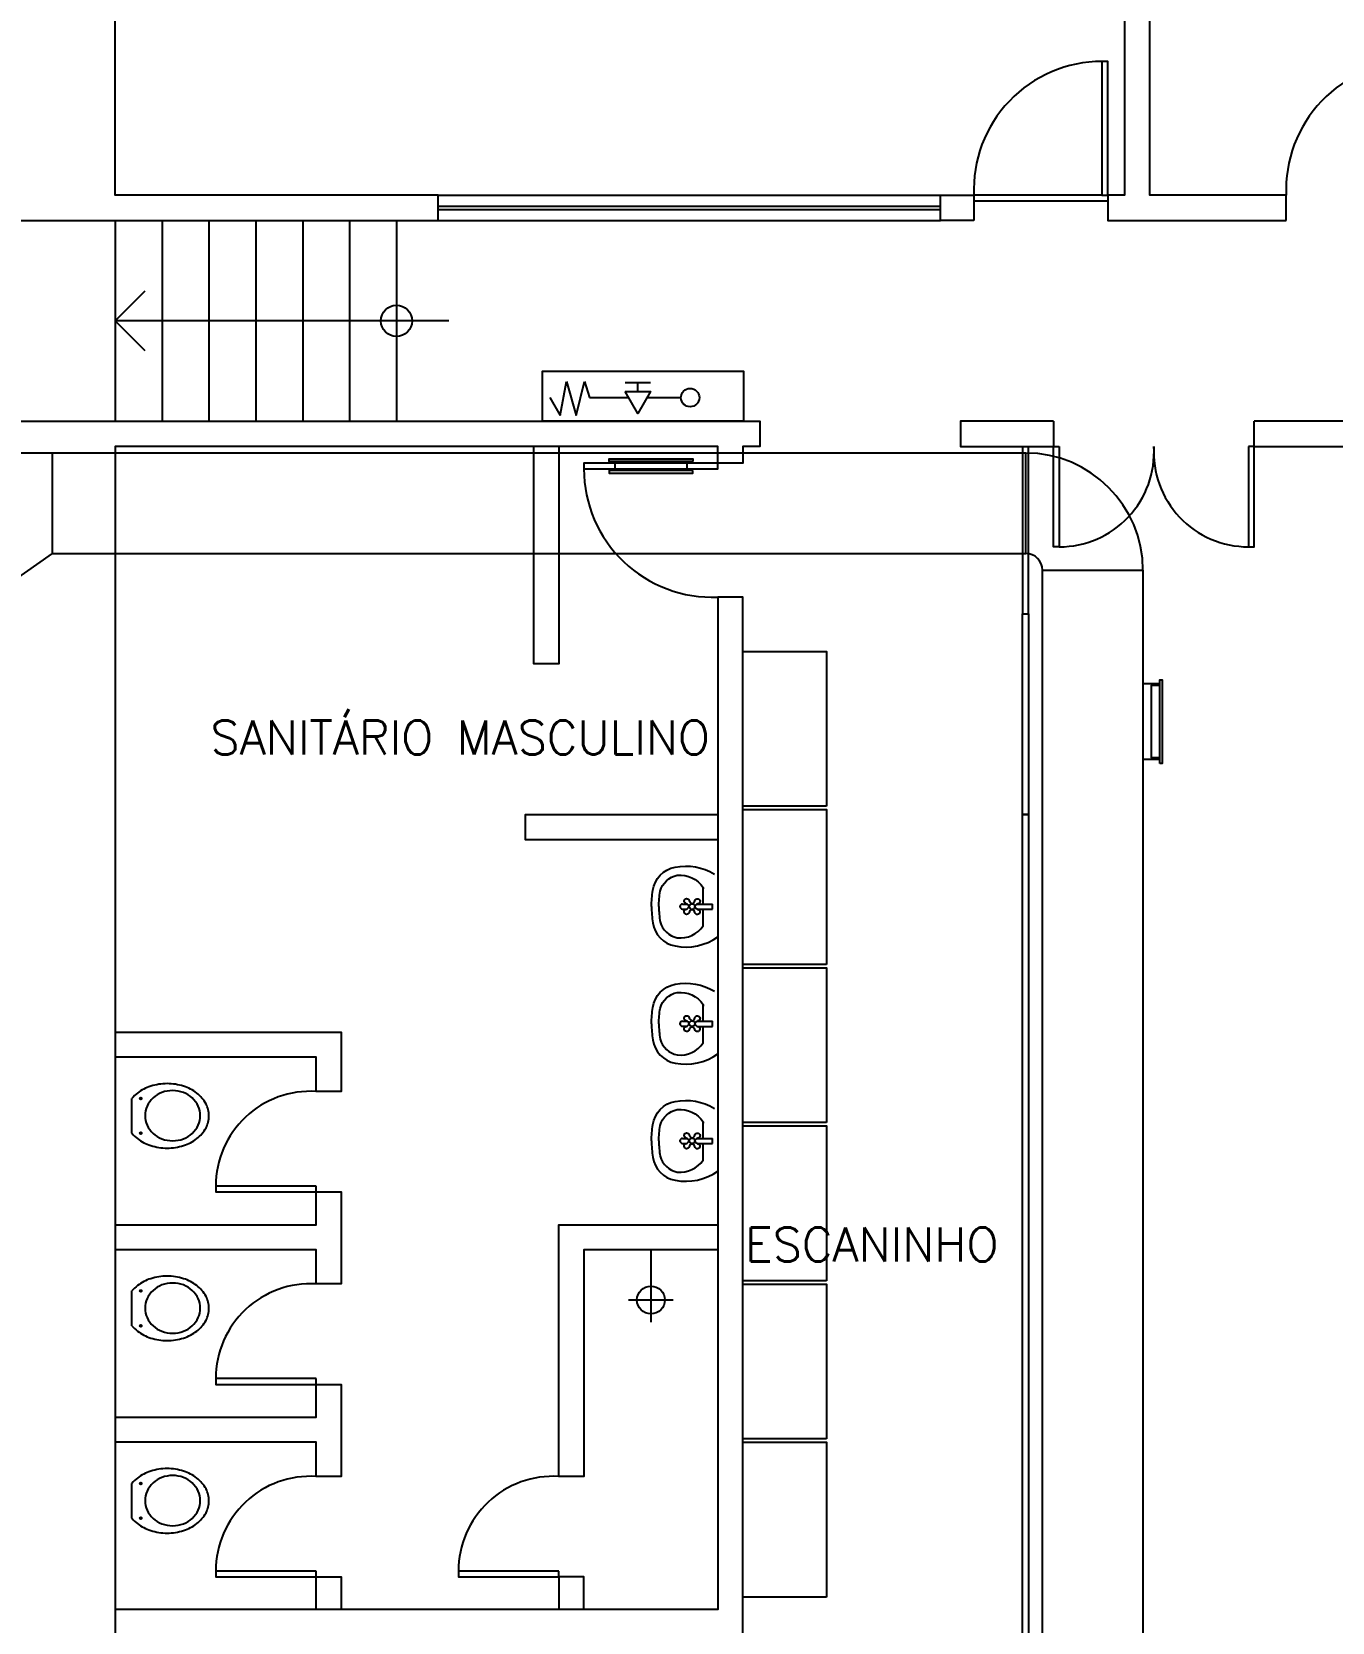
# Model space of a CAD drawing. Header units: metres. Extents: x -367 to 374, y -238 to 224.
# Drawn here: x 356.27 to 364.04, y 185.02 to 194.53 of the extents above; entities that cross this region are included whole.
import ezdxf
from ezdxf.enums import TextEntityAlignment as Align

# ---------------------------------------------------------------- set-up
doc = ezdxf.new("R2010")
doc.units = ezdxf.units.M
for name, color, linetype in [('ELE-ALIMENTADORES', 160, 'Continuous'), ('LA_BAU_BASES GERAIS_R00$0$ARQ-XREF-ATT', 8, 'Continuous'), ('LA_BAU_BASES GERAIS_R00$0$BASE', 253, 'Continuous'), ('LA_BAU_BASES GERAIS_R00$0$dutos', 31, 'Continuous')]:
    doc.layers.add(name, color=color, linetype=linetype)
doc.styles.add('LA_BAU_BASES GERAIS_R00$0$R60-125-RS', font='romans.shx', dxfattribs={"height": 0.19})
doc.styles.add('LA_BAU_BASES GERAIS_R00$0$R80-100-RS', font='romans.shx', dxfattribs={"height": 0.203})

# ---------------------------------------------------------------- blocks, each defined once
blk = doc.blocks.new('LA_BAU_BASES GERAIS_R00$0$LA_BAU_ALVENARIA SUPERIOR_R01')
at = {"layer": 'LA_BAU_BASES GERAIS_R00$0$BASE', "linetype": 'Continuous'}
for p, q in [((258.7, 193.55), (261.7, 193.55)), ((261.7, 193.4828), (258.7, 193.4828)), ((261.7, 193.4628), (258.7, 193.4628)), ((262.665, 193.55), (261.9, 193.55)), ((262.7, 193.515), (261.9, 193.515)), ((256.77, 193.4), (256.77, 192.2)), ((257.05, 193.4), (257.05, 192.2)), ((257.33, 193.4), (257.33, 192.2)), ((257.61, 193.4), (257.61, 192.2)), ((257.89, 193.4), (257.89, 192.2)), ((258.17, 193.4), (258.17, 192.2)), ((258.45, 193.4), (258.45, 192.2)), ((258.7, 193.4), (261.7, 193.4)), ((259.4282, 192.235), (259.465, 192.4374)), ((259.465, 192.4374), (259.5244, 192.235)), ((259.5244, 192.235), (259.5735, 192.4374)), ((259.5735, 192.4374), (259.604, 192.3418)), ((259.8165, 192.4319), (259.9676, 192.4319)), ((259.892, 192.3773), (259.892, 192.4319)), ((259.3668, 192.3413), (259.4282, 192.235)), ((259.604, 192.3418), (259.837, 192.3418)), ((259.9471, 192.3418), (260.1497, 192.3418)), ((262.375, 192.2), (262.375, 192.05)), ((263.575, 192.05), (263.575, 192.2))]:
    blk.add_line(p, q, dxfattribs=at)
at = {"layer": 'LA_BAU_BASES GERAIS_R00$0$BASE'}
for p, q in [((260.1588, 189.3157), (260.186, 189.3157)), ((260.1588, 189.3157), (260.186, 189.3157)), ((260.1588, 189.2857), (260.1844, 189.2857)), ((260.1588, 189.2857), (260.1844, 189.2857)), ((260.2474, 189.3157), (260.3376, 189.3157)), ((260.2474, 189.3157), (260.3376, 189.3157)), ((260.2474, 189.2843), (260.3376, 189.2843)), ((260.2474, 189.2843), (260.3376, 189.2843)), ((260.3386, 189.2843), (260.3386, 189.3157)), ((260.3386, 189.2843), (260.3386, 189.3157)), ((260.1588, 188.6157), (260.186, 188.6157)), ((260.1588, 188.6157), (260.186, 188.6157)), ((260.2474, 188.6157), (260.3376, 188.6157)), ((260.2474, 188.6157), (260.3376, 188.6157)), ((260.3386, 188.5843), (260.3386, 188.6157)), ((260.3386, 188.5843), (260.3386, 188.6157)), ((260.1588, 188.5857), (260.1844, 188.5857)), ((260.1588, 188.5857), (260.1844, 188.5857)), ((260.2474, 188.5843), (260.3376, 188.5843)), ((260.2474, 188.5843), (260.3376, 188.5843)), ((256.87, 187.9461), (256.87, 188.1539)), ((256.87, 187.9461), (256.87, 188.1539)), ((260.1588, 187.9157), (260.186, 187.9157)), ((260.1588, 187.9157), (260.186, 187.9157)), ((260.1588, 187.8857), (260.1844, 187.8857)), ((260.1588, 187.8857), (260.1844, 187.8857)), ((260.2474, 187.9157), (260.3376, 187.9157)), ((260.2474, 187.9157), (260.3376, 187.9157)), ((260.2474, 187.8843), (260.3376, 187.8843)), ((260.2474, 187.8843), (260.3376, 187.8843)), ((260.3386, 187.8843), (260.3386, 187.9157)), ((260.3386, 187.8843), (260.3386, 187.9157)), ((259.97, 187.25), (259.97, 186.8168)), ((259.97, 187.25), (259.97, 186.8168)), ((256.87, 186.7961), (256.87, 187.0039)), ((256.87, 186.7961), (256.87, 187.0039)), ((259.8368, 186.95), (260.1032, 186.95)), ((259.8368, 186.95), (260.1032, 186.95)), ((256.87, 185.6461), (256.87, 185.8539)), ((256.87, 185.6461), (256.87, 185.8539))]:
    blk.add_line(p, q, dxfattribs=at)
at = {"layer": 'LA_BAU_BASES GERAIS_R00$0$BASE', "linetype": 'Continuous'}
for points in [[(256.15, 202.7156), (256.15, 193.4), (258.7, 193.4), (258.7, 193.55), (256.77, 193.55), (256.77, 197.55), (257.2486, 197.55), (257.2486, 197.8), (256.77, 197.8), (256.77, 199.86), (257.57, 199.86), (257.57, 200.29), (256.77, 200.29), (256.77, 202.7156)], [(265.3, 200.09), (266.5, 200.09), (266.5, 184.85), (265.3, 184.85), (265.3, 191.5077), (264.6077, 192.2), (263.575, 192.2)], [(263.575, 192.05), (264.5456, 192.05), (265.15, 191.4456), (265.15, 184.7), (266.5, 184.7), (266.5, 178.2), (266.0438, 178.2), (266.0438, 177.95), (266.75, 177.95), (266.75, 200.09), (267.6805, 200.09)], [(256.15, 181.98), (256.15, 192.2), (260.62, 192.2), (260.62, 192.05), (260.52, 192.05), (260.52, 191.95), (260.37, 191.95), (260.37, 192.05), (256.77, 192.05), (256.77, 178.2)], [(262.375, 192.2), (261.82, 192.2), (261.82, 192.05), (262.375, 192.05)], [(259.42, 192.05), (259.42, 190.75), (259.27, 190.75), (259.27, 192.05)], [(262.19, 192.05), (262.19, 191.05), (262.225, 191.05), (262.225, 192.05)], [(256.77, 184.95), (260.37, 184.95), (260.37, 184.85), (260.52, 184.85), (260.52, 191.15), (260.37, 191.15), (260.37, 185.1), (256.77, 185.1)], [(260.37, 189.7), (259.22, 189.7), (259.22, 189.85), (260.37, 189.85)], [(256.77, 188.55), (258.12, 188.55), (258.12, 188.1958), (257.97, 188.1958), (257.97, 188.4), (256.77, 188.4)], [(256.77, 187.4), (257.97, 187.4), (257.97, 187.5958), (258.12, 187.5958), (258.12, 187.0458), (257.97, 187.0458), (257.97, 187.25), (256.77, 187.25)], [(260.37, 187.25), (259.57, 187.25), (259.57, 185.8958), (259.42, 185.8958), (259.42, 187.4), (260.37, 187.4)], [(256.77, 186.25), (257.97, 186.25), (257.97, 186.4458), (258.12, 186.4458), (258.12, 185.8958), (257.97, 185.8958), (257.97, 186.1), (256.77, 186.1)], [(257.97, 185.1), (257.97, 185.2958), (258.12, 185.2958), (258.12, 185.1)], [(259.57, 185.1), (259.57, 185.2958), (259.42, 185.2958), (259.42, 185.1)]]:
    blk.add_lwpolyline(points, dxfattribs=at)
for points in [[(263.7656, 193.4), (263.7656, 193.55), (262.95, 193.55), (262.95, 197.55), (263.3, 197.55), (263.3, 197.8), (262.8, 197.8), (262.8, 193.55), (262.7, 193.55), (262.7, 193.4)], [(262.665, 194.35), (262.665, 193.55), (262.7, 193.55), (262.7, 194.35)], [(261.9, 193.4), (261.7, 193.4), (261.7, 193.55), (261.9, 193.55)], [(259.3229, 192.2), (259.3229, 192.5), (260.5229, 192.5), (260.5229, 192.2)], [(259.8165, 192.3773), (259.9676, 192.3773), (259.892, 192.2464)], [(262.41, 192.05), (262.41, 191.45), (262.375, 191.45), (262.375, 192.05)], [(263.54, 192.05), (263.54, 191.45), (263.575, 191.45), (263.575, 192.05)], [(259.57, 191.915), (260.37, 191.915), (260.37, 191.95), (259.57, 191.95)], [(262.19, 191.05), (262.225, 191.05), (262.225, 189.85), (262.19, 189.85)], [(262.19, 183.915), (262.19, 189.85), (262.225, 189.85), (262.225, 183.915)], [(257.97, 187.6308), (257.37, 187.6308), (257.37, 187.5958), (257.97, 187.5958)], [(257.97, 186.4808), (257.37, 186.4808), (257.37, 186.4458), (257.97, 186.4458)], [(257.97, 185.3308), (257.37, 185.3308), (257.37, 185.2958), (257.97, 185.2958)], [(259.42, 185.3308), (258.82, 185.3308), (258.82, 185.2958), (259.42, 185.2958)]]:
    blk.add_lwpolyline(points, close=True, dxfattribs=at)
at = {"layer": 'LA_BAU_BASES GERAIS_R00$0$BASE'}
for points in [[(259.9733, 189.3007, -0.034357), (259.9812, 189.3976, -0.320642), (260.1148, 189.5363, -0.186568), (260.35, 189.4945)], [(259.9733, 189.3007, -0.034357), (259.9812, 189.3976, -0.320642), (260.1148, 189.5363, -0.186568), (260.35, 189.4945)], [(260.0175, 189.3007, -0.034703), (260.0251, 189.3924, -0.286734), (260.1278, 189.4873, -0.276978), (260.2824, 189.4153), (260.2824, 189.4057)], [(259.9733, 189.3007, 0.034357), (259.9812, 189.2038, 0.320642), (260.1148, 189.0651, 0.205325), (260.37, 189.12)], [(260.0175, 189.3007, 0.034703), (260.0251, 189.2089, 0.286734), (260.1278, 189.1141, 0.276978), (260.2824, 189.1861), (260.2824, 189.1861)], [(259.9733, 188.6007, -0.034357), (259.9812, 188.6976, -0.320642), (260.1148, 188.8363, -0.186568), (260.35, 188.7945)], [(259.9733, 188.6007, -0.034357), (259.9812, 188.6976, -0.320642), (260.1148, 188.8363, -0.186568), (260.35, 188.7945)], [(260.0175, 188.6007, -0.034703), (260.0251, 188.6924, -0.286734), (260.1278, 188.7873, -0.276978), (260.2824, 188.7153), (260.2824, 188.7057)], [(259.9733, 188.6007, 0.034357), (259.9812, 188.5038, 0.320642), (260.1148, 188.3651, 0.205325), (260.37, 188.42)], [(260.0175, 188.6007, 0.034703), (260.0251, 188.5089, 0.286734), (260.1278, 188.4141, 0.276978), (260.2824, 188.4861), (260.2824, 188.4861)], [(256.87, 187.9461, 0.056705), (256.9032, 187.9139, 0.087077), (256.9817, 187.8728, 0.07734), (257.08, 187.8575, 0.07734), (257.1783, 187.8728, 0.087077), (257.2568, 187.9139, 0.105661), (257.3121, 187.9791, 0.124014), (257.33, 188.05, 0.124014), (257.3121, 188.1209, 0.105661), (257.2568, 188.1861, 0.087077), (257.1783, 188.2272, 0.07734), (257.08, 188.2425)], [(256.87, 187.9461, 0.056705), (256.9032, 187.9139, 0.087077), (256.9817, 187.8728, 0.07734), (257.08, 187.8575, 0.07734), (257.1783, 187.8728, 0.087077), (257.2568, 187.9139, 0.105661), (257.3121, 187.9791, 0.124014), (257.33, 188.05, 0.124014), (257.3121, 188.1209, 0.105661), (257.2568, 188.1861, 0.087077), (257.1783, 188.2272, 0.07734), (257.08, 188.2425)], [(257.08, 188.2425, 0.07734), (256.9817, 188.2272, 0.087077), (256.9032, 188.1861, 0.056705), (256.87, 188.1539)], [(257.08, 188.2425, 0.07734), (256.9817, 188.2272, 0.087077), (256.9032, 188.1861, 0.056705), (256.87, 188.1539)], [(259.9733, 187.9007, -0.034357), (259.9812, 187.9976, -0.320642), (260.1148, 188.1363, -0.186568), (260.35, 188.0945)], [(259.9733, 187.9007, -0.034357), (259.9812, 187.9976, -0.320642), (260.1148, 188.1363, -0.186568), (260.35, 188.0945)], [(260.0175, 187.9007, -0.034703), (260.0251, 187.9924, -0.286734), (260.1278, 188.0873, -0.276978), (260.2824, 188.0153), (260.2824, 188.0057)], [(259.9733, 187.9007, 0.034357), (259.9812, 187.8038, 0.320642), (260.1148, 187.6651, 0.205325), (260.37, 187.72)], [(260.0175, 187.9007, 0.034703), (260.0251, 187.8089, 0.286734), (260.1278, 187.7141, 0.276978), (260.2824, 187.7861), (260.2824, 187.7861)], [(256.87, 186.7961, 0.056705), (256.9032, 186.7639, 0.087077), (256.9817, 186.7228, 0.07734), (257.08, 186.7075, 0.07734), (257.1783, 186.7228, 0.087077), (257.2568, 186.7639, 0.105661), (257.3121, 186.8291, 0.124014), (257.33, 186.9, 0.124014), (257.3121, 186.9709, 0.105661), (257.2568, 187.0361, 0.087077), (257.1783, 187.0772, 0.07734), (257.08, 187.0925)], [(256.87, 186.7961, 0.056705), (256.9032, 186.7639, 0.087077), (256.9817, 186.7228, 0.07734), (257.08, 186.7075, 0.07734), (257.1783, 186.7228, 0.087077), (257.2568, 186.7639, 0.105661), (257.3121, 186.8291, 0.124014), (257.33, 186.9, 0.124014), (257.3121, 186.9709, 0.105661), (257.2568, 187.0361, 0.087077), (257.1783, 187.0772, 0.07734), (257.08, 187.0925)], [(257.08, 187.0925, 0.07734), (256.9817, 187.0772, 0.087077), (256.9032, 187.0361, 0.056705), (256.87, 187.0039)], [(257.08, 187.0925, 0.07734), (256.9817, 187.0772, 0.087077), (256.9032, 187.0361, 0.056705), (256.87, 187.0039)], [(256.87, 185.6461, 0.056705), (256.9032, 185.6139, 0.087077), (256.9817, 185.5728, 0.07734), (257.08, 185.5575, 0.07734), (257.1783, 185.5728, 0.087077), (257.2568, 185.6139, 0.105661), (257.3121, 185.6791, 0.124014), (257.33, 185.75, 0.124014), (257.3121, 185.8209, 0.105661), (257.2568, 185.8861, 0.087077), (257.1783, 185.9272, 0.07734), (257.08, 185.9425)], [(256.87, 185.6461, 0.056705), (256.9032, 185.6139, 0.087077), (256.9817, 185.5728, 0.07734), (257.08, 185.5575, 0.07734), (257.1783, 185.5728, 0.087077), (257.2568, 185.6139, 0.105661), (257.3121, 185.6791, 0.124014), (257.33, 185.75, 0.124014), (257.3121, 185.8209, 0.105661), (257.2568, 185.8861, 0.087077), (257.1783, 185.9272, 0.07734), (257.08, 185.9425)], [(257.08, 185.9425, 0.07734), (256.9817, 185.9272, 0.087077), (256.9032, 185.8861, 0.056705), (256.87, 185.8539)], [(257.08, 185.9425, 0.07734), (256.9817, 185.9272, 0.087077), (256.9032, 185.8861, 0.056705), (256.87, 185.8539)]]:
    blk.add_lwpolyline(points, format="xyb", dxfattribs=at)
for points in [[(260.2824, 189.3157), (260.2824, 189.4153)], [(260.2824, 189.1861), (260.2824, 189.2843)], [(260.2824, 189.2161), (260.2824, 189.2843)], [(260.2824, 188.6157), (260.2824, 188.7153)], [(260.2824, 188.4861), (260.2824, 188.5843)], [(260.2824, 188.5161), (260.2824, 188.5843)], [(260.2824, 187.9157), (260.2824, 188.0153)], [(260.2824, 187.7861), (260.2824, 187.8843)], [(260.2824, 187.8161), (260.2824, 187.8843)]]:
    blk.add_lwpolyline(points, dxfattribs=at)
for points in [[(260.1989, 189.2657, -1.821489), (260.1807, 189.2843, 0.241819), (260.1986, 189.3009, 0.241819), (260.181, 189.3177, -1.821489), (260.1996, 189.336, 0.241819), (260.2161, 189.318, 0.241819), (260.233, 189.3356, -1.821489), (260.2512, 189.317, 0.241819), (260.2332, 189.3005, 0.241819), (260.2509, 189.2836, -1.821489), (260.2323, 189.2654, 0.241819), (260.2158, 189.2834, 0.241819)], [(260.1989, 188.5657, -1.821489), (260.1807, 188.5843, 0.241819), (260.1986, 188.6009, 0.241819), (260.181, 188.6177, -1.821489), (260.1996, 188.636, 0.241819), (260.2161, 188.618, 0.241819), (260.233, 188.6356, -1.821489), (260.2512, 188.617, 0.241819), (260.2332, 188.6005, 0.241819), (260.2509, 188.5836, -1.821489), (260.2323, 188.5654, 0.241819), (260.2158, 188.5834, 0.241819)], [(257.1129, 187.9013, 0.090278), (257.1767, 187.9129, 0.094701), (257.2295, 187.9452, 0.101711), (257.2656, 187.9946, 0.107291), (257.2779, 188.0513, 0.107291), (257.2656, 188.108, 0.101711), (257.2295, 188.1573, 0.094701), (257.1767, 188.1896, 0.090278), (257.1129, 188.2013, 0.090278), (257.049, 188.1896, 0.094701), (256.9962, 188.1573, 0.101711), (256.9602, 188.108, 0.107291), (256.9479, 188.0513, 0.107291), (256.9602, 187.9946, 0.101711), (256.9962, 187.9452, 0.094701), (257.049, 187.9129, 0.090278)], [(257.1129, 187.9013, 0.090278), (257.1767, 187.9129, 0.094701), (257.2295, 187.9452, 0.101711), (257.2656, 187.9946, 0.107291), (257.2779, 188.0513, 0.107291), (257.2656, 188.108, 0.101711), (257.2295, 188.1573, 0.094701), (257.1767, 188.1896, 0.090278), (257.1129, 188.2013, 0.090278), (257.049, 188.1896, 0.094701), (256.9962, 188.1573, 0.101711), (256.9602, 188.108, 0.107291), (256.9479, 188.0513, 0.107291), (256.9602, 187.9946, 0.101711), (256.9962, 187.9452, 0.094701), (257.049, 187.9129, 0.090278)], [(260.1989, 187.8657, -1.821489), (260.1807, 187.8843, 0.241819), (260.1986, 187.9009, 0.241819), (260.181, 187.9177, -1.821489), (260.1996, 187.936, 0.241819), (260.2161, 187.918, 0.241819), (260.233, 187.9356, -1.821489), (260.2512, 187.917, 0.241819), (260.2332, 187.9005, 0.241819), (260.2509, 187.8836, -1.821489), (260.2323, 187.8654, 0.241819), (260.2158, 187.8834, 0.241819)], [(257.1129, 186.7513, 0.090278), (257.1767, 186.7629, 0.094701), (257.2295, 186.7952, 0.101711), (257.2656, 186.8446, 0.107291), (257.2779, 186.9013, 0.107291), (257.2656, 186.958, 0.101711), (257.2295, 187.0073, 0.094701), (257.1767, 187.0396, 0.090278), (257.1129, 187.0513, 0.090278), (257.049, 187.0396, 0.094701), (256.9962, 187.0073, 0.101711), (256.9602, 186.958, 0.107291), (256.9479, 186.9013, 0.107291), (256.9602, 186.8446, 0.101711), (256.9962, 186.7952, 0.094701), (257.049, 186.7629, 0.090278)], [(257.1129, 186.7513, 0.090278), (257.1767, 186.7629, 0.094701), (257.2295, 186.7952, 0.101711), (257.2656, 186.8446, 0.107291), (257.2779, 186.9013, 0.107291), (257.2656, 186.958, 0.101711), (257.2295, 187.0073, 0.094701), (257.1767, 187.0396, 0.090278), (257.1129, 187.0513, 0.090278), (257.049, 187.0396, 0.094701), (256.9962, 187.0073, 0.101711), (256.9602, 186.958, 0.107291), (256.9479, 186.9013, 0.107291), (256.9602, 186.8446, 0.101711), (256.9962, 186.7952, 0.094701), (257.049, 186.7629, 0.090278)], [(257.1129, 185.6013, 0.090278), (257.1767, 185.6129, 0.094701), (257.2295, 185.6452, 0.101711), (257.2656, 185.6946, 0.107291), (257.2779, 185.7513, 0.107291), (257.2656, 185.808, 0.101711), (257.2295, 185.8573, 0.094701), (257.1767, 185.8896, 0.090278), (257.1129, 185.9013, 0.090278), (257.049, 185.8896, 0.094701), (256.9962, 185.8573, 0.101711), (256.9602, 185.808, 0.107291), (256.9479, 185.7513, 0.107291), (256.9602, 185.6946, 0.101711), (256.9962, 185.6452, 0.094701), (257.049, 185.6129, 0.090278)], [(257.1129, 185.6013, 0.090278), (257.1767, 185.6129, 0.094701), (257.2295, 185.6452, 0.101711), (257.2656, 185.6946, 0.107291), (257.2779, 185.7513, 0.107291), (257.2656, 185.808, 0.101711), (257.2295, 185.8573, 0.094701), (257.1767, 185.8896, 0.090278), (257.1129, 185.9013, 0.090278), (257.049, 185.8896, 0.094701), (256.9962, 185.8573, 0.101711), (256.9602, 185.808, 0.107291), (256.9479, 185.7513, 0.107291), (256.9602, 185.6946, 0.101711), (256.9962, 185.6452, 0.094701), (257.049, 185.6129, 0.090278)]]:
    blk.add_lwpolyline(points, format="xyb", close=True, dxfattribs=at)
at = {"layer": 'LA_BAU_BASES GERAIS_R00$0$BASE', "linetype": 'Continuous'}
blk.add_circle((260.2045, 192.3418), 0.0549, dxfattribs=at)
at = {"layer": 'LA_BAU_BASES GERAIS_R00$0$BASE'}
for centre, radius in [((260.2159, 189.3007), 0.0167), ((260.2159, 189.3007), 0.0167), ((260.2159, 188.6007), 0.0167), ((260.2159, 188.6007), 0.0167), ((256.9219, 188.1539), 0.00561), ((256.9219, 188.1539), 0.00561), ((256.9219, 187.9461), 0.00561), ((256.9219, 187.9461), 0.00561), ((260.2159, 187.9007), 0.0167), ((260.2159, 187.9007), 0.0167), ((256.9219, 187.0039), 0.00561), ((256.9219, 187.0039), 0.00561), ((259.97, 186.95), 0.0832), ((259.97, 186.95), 0.0832), ((256.9219, 186.7961), 0.00561), ((256.9219, 186.7961), 0.00561), ((256.9219, 185.8539), 0.00561), ((256.9219, 185.8539), 0.00561), ((256.9219, 185.6461), 0.00561), ((256.9219, 185.6461), 0.00561)]:
    blk.add_circle(centre, radius, dxfattribs=at)
at = {"layer": 'LA_BAU_BASES GERAIS_R00$0$BASE', "linetype": 'Continuous'}
for centre, radius, start, end in [((262.665, 193.5842), 0.7658, 90, 182.56232), ((264.5306, 193.5842), 0.7658, 90, 182.56232), ((262.41, 192.016), 0.566, 270, 3.44163), ((263.54, 192.016), 0.566, 176.55837, 270), ((260.3358, 191.915), 0.7658, 180, 272.56232), ((257.936, 187.6308), 0.566, 86.55837, 180), ((257.936, 186.4808), 0.566, 86.55837, 180), ((257.936, 185.3308), 0.566, 86.55837, 180), ((259.386, 185.3308), 0.566, 86.55837, 180)]:
    blk.add_arc(centre, radius, start, end, dxfattribs=at)
at = {"layer": 'LA_BAU_BASES GERAIS_R00$0$BASE'}
for centre in [(260.1588, 189.3007), (260.1588, 188.6007), (260.1588, 187.9007)]:
    blk.add_arc(centre, 0.015, 90, 270, dxfattribs=at)
blk = doc.blocks.new('LA_BAU_BASES GERAIS_R00$0$LA_BAU_LAYOUT SUPERIOR_R01')
at = {"layer": 'LA_BAU_BASES GERAIS_R00$0$BASE'}
for points in [[(261.02, 189.9), (260.52, 189.9), (260.52, 190.825), (261.02, 190.825)], [(261.02, 188.955), (260.52, 188.955), (260.52, 189.88), (261.02, 189.88)], [(261.02, 188.01), (260.52, 188.01), (260.52, 188.935), (261.02, 188.935)], [(261.02, 187.065), (260.52, 187.065), (260.52, 187.99), (261.02, 187.99)], [(261.02, 186.12), (260.52, 186.12), (260.52, 187.045), (261.02, 187.045)], [(261.02, 185.175), (260.52, 185.175), (260.52, 186.1), (261.02, 186.1)]]:
    blk.add_lwpolyline(points, close=True, dxfattribs=at)
blk = doc.blocks.new('LA_BAU_BASES GERAIS_R00$0$A$C2E3D5B4E')
at = {"layer": 'LA_BAU_BASES GERAIS_R00$0$dutos', "color": 251}
for p, q in [((-4.5404, 14.0602), (-10.8571, 14.0602)), ((-10.3571, 14.0602), (-10.3571, 13.4602)), ((-10.3571, 14.0602), (-10.3571, 13.4602)), ((-10.3571, 14.0602), (-10.3571, 13.4602)), ((-10.3571, 14.0602), (-10.3571, 13.4602)), ((-10.3571, 14.0602), (-10.3571, 13.4602)), ((-10.3571, 14.0602), (-10.3571, 13.4602)), ((-10.3571, 14.0602), (-10.3571, 13.4602)), ((-10.3571, 14.0602), (-10.3571, 13.4602)), ((-10.3571, 14.0602), (-10.3571, 13.4602)), ((-10.3571, 14.0602), (-10.3571, 13.4602)), ((-10.3571, 14.0602), (-10.3571, 13.4602)), ((-10.3571, 14.0602), (-10.3571, 13.4602)), ((-10.3571, 14.0602), (-10.3571, 13.4602)), ((-10.3571, 14.0602), (-10.3571, 13.4602)), ((-10.3571, 14.0602), (-10.3571, 13.4602)), ((-10.3571, 14.0602), (-10.3571, 13.4602)), ((-6.995, 14.01), (-6.995, 13.955)), ((-6.995, 14.01), (-6.995, 13.955)), ((-6.995, 14.01), (-6.995, 13.955)), ((-6.995, 14.01), (-6.995, 13.955)), ((-6.995, 14.01), (-6.995, 13.955)), ((-6.995, 14.01), (-6.995, 13.955)), ((-6.995, 14.01), (-6.995, 13.955)), ((-6.995, 14.01), (-6.995, 13.955)), ((-6.995, 14.01), (-6.995, 13.955)), ((-6.995, 14.01), (-6.995, 13.955)), ((-6.995, 14.01), (-6.995, 13.955)), ((-6.995, 14.01), (-6.995, 13.955)), ((-6.995, 14.01), (-6.995, 13.955)), ((-6.995, 14.01), (-6.995, 13.955)), ((-6.995, 14.01), (-6.995, 13.955)), ((-6.995, 14.01), (-6.995, 13.955)), ((-6.565, 14.01), (-6.565, 13.955)), ((-6.565, 14.01), (-6.565, 13.955)), ((-6.565, 14.01), (-6.565, 13.955)), ((-6.565, 14.01), (-6.565, 13.955)), ((-6.565, 14.01), (-6.565, 13.955)), ((-6.565, 14.01), (-6.565, 13.955)), ((-6.565, 14.01), (-6.565, 13.955)), ((-6.565, 14.01), (-6.565, 13.955)), ((-6.565, 14.01), (-6.565, 13.955)), ((-6.565, 14.01), (-6.565, 13.955)), ((-6.565, 14.01), (-6.565, 13.955)), ((-6.565, 14.01), (-6.565, 13.955)), ((-6.565, 14.01), (-6.565, 13.955)), ((-6.565, 14.01), (-6.565, 13.955)), ((-6.565, 14.01), (-6.565, 13.955)), ((-6.565, 14.01), (-6.565, 13.955)), ((-4.5404, 13.4602), (-4.5404, 14.0602)), ((-4.5404, 13.4602), (-4.5404, 14.0602)), ((-4.5404, 13.4602), (-4.5404, 14.0602)), ((-4.5404, 13.4602), (-4.5404, 14.0602)), ((-4.5404, 13.4602), (-4.5404, 14.0602)), ((-4.5404, 13.4602), (-4.5404, 14.0602)), ((-4.5404, 13.4602), (-4.5404, 14.0602)), ((-4.5404, 13.4602), (-4.5404, 14.0602)), ((-4.5404, 13.4602), (-4.5404, 14.0602)), ((-4.5404, 13.4602), (-4.5404, 14.0602)), ((-4.5404, 13.4602), (-4.5404, 14.0602)), ((-4.5404, 13.4602), (-4.5404, 14.0602)), ((-4.5404, 13.4602), (-4.5404, 14.0602)), ((-4.5404, 13.4602), (-4.5404, 14.0602)), ((-4.5404, 13.4602), (-4.5404, 14.0602)), ((-4.5404, 13.4602), (-4.5404, 14.0602)), ((-10.3571, 13.4602), (-10.8571, 13.1102)), ((-10.3571, 13.4602), (-10.8571, 13.1102)), ((-10.3571, 13.4602), (-10.8571, 13.1102)), ((-10.3571, 13.4602), (-10.8571, 13.1102)), ((-10.3571, 13.4602), (-10.8571, 13.1102)), ((-10.3571, 13.4602), (-10.8571, 13.1102)), ((-10.3571, 13.4602), (-10.8571, 13.1102)), ((-10.3571, 13.4602), (-10.8571, 13.1102)), ((-10.3571, 13.4602), (-10.8571, 13.1102)), ((-10.3571, 13.4602), (-10.8571, 13.1102)), ((-10.3571, 13.4602), (-10.8571, 13.1102)), ((-10.3571, 13.4602), (-10.8571, 13.1102)), ((-10.3571, 13.4602), (-10.8571, 13.1102)), ((-10.3571, 13.4602), (-10.8571, 13.1102)), ((-10.3571, 13.4602), (-10.8571, 13.1102)), ((-10.3571, 13.4602), (-10.8571, 13.1102)), ((-10.3571, 13.4602), (-4.5404, 13.4602)), ((-10.3571, 13.4602), (-4.5404, 13.4602)), ((-10.3571, 13.4602), (-4.5404, 13.4602)), ((-10.3571, 13.4602), (-4.5404, 13.4602)), ((-10.3571, 13.4602), (-4.5404, 13.4602)), ((-10.3571, 13.4602), (-4.5404, 13.4602)), ((-10.3571, 13.4602), (-4.5404, 13.4602)), ((-10.3571, 13.4602), (-4.5404, 13.4602)), ((-10.3571, 13.4602), (-4.5404, 13.4602)), ((-10.3571, 13.4602), (-4.5404, 13.4602)), ((-10.3571, 13.4602), (-4.5404, 13.4602)), ((-10.3571, 13.4602), (-4.5404, 13.4602)), ((-10.3571, 13.4602), (-4.5404, 13.4602)), ((-10.3571, 13.4602), (-4.5404, 13.4602)), ((-10.3571, 13.4602), (-4.5404, 13.4602)), ((-10.3571, 13.4602), (-4.5404, 13.4602)), ((-4.4404, 13.3602), (-3.8404, 13.3602)), ((-4.4404, 13.3602), (-3.8404, 13.3602)), ((-4.4404, 13.3602), (-3.8404, 13.3602)), ((-4.4404, 13.3602), (-3.8404, 13.3602)), ((-4.4404, 13.3602), (-3.8404, 13.3602)), ((-4.4404, 13.3602), (-3.8404, 13.3602)), ((-4.4404, 13.3602), (-3.8404, 13.3602)), ((-4.4404, 13.3602), (-3.8404, 13.3602)), ((-4.4404, 13.3602), (-3.8404, 13.3602)), ((-4.4404, 13.3602), (-3.8404, 13.3602)), ((-4.4404, 13.3602), (-3.8404, 13.3602)), ((-4.4404, 13.3602), (-3.8404, 13.3602)), ((-4.4404, 13.3602), (-3.8404, 13.3602)), ((-4.4404, 13.3602), (-3.8404, 13.3602)), ((-4.4404, 13.3602), (-3.8404, 13.3602)), ((-4.4404, 13.3602), (-3.8404, 13.3602)), ((-4.4404, 1.3644), (-4.4404, 13.3602)), ((-3.8404, 13.3602), (-3.8404, 1.3644)), ((-3.8404, 13.3602), (-3.8404, 1.3644)), ((-3.8404, 13.3602), (-3.8404, 1.3644)), ((-3.8404, 13.3602), (-3.8404, 1.3644)), ((-3.8404, 13.3602), (-3.8404, 1.3644)), ((-3.8404, 13.3602), (-3.8404, 1.3644)), ((-3.8404, 13.3602), (-3.8404, 1.3644)), ((-3.8404, 13.3602), (-3.8404, 1.3644)), ((-3.8404, 13.3602), (-3.8404, 1.3644)), ((-3.8404, 13.3602), (-3.8404, 1.3644)), ((-3.8404, 13.3602), (-3.8404, 1.3644)), ((-3.8404, 13.3602), (-3.8404, 1.3644)), ((-3.8404, 13.3602), (-3.8404, 1.3644)), ((-3.8404, 13.3602), (-3.8404, 1.3644)), ((-3.8404, 13.3602), (-3.8404, 1.3644)), ((-3.8404, 13.3602), (-3.8404, 1.3644)), ((-3.7404, 12.6807), (-3.8404, 12.6807)), ((-3.7404, 12.6807), (-3.8404, 12.6807)), ((-3.7404, 12.6807), (-3.8404, 12.6807)), ((-3.7404, 12.6807), (-3.8404, 12.6807)), ((-3.7404, 12.6807), (-3.8404, 12.6807)), ((-3.7404, 12.6807), (-3.8404, 12.6807)), ((-3.7404, 12.6807), (-3.8404, 12.6807)), ((-3.7404, 12.6807), (-3.8404, 12.6807)), ((-3.7404, 12.6807), (-3.8404, 12.6807)), ((-3.7404, 12.6807), (-3.8404, 12.6807)), ((-3.7404, 12.6807), (-3.8404, 12.6807)), ((-3.7404, 12.6807), (-3.8404, 12.6807)), ((-3.7404, 12.6807), (-3.8404, 12.6807)), ((-3.7404, 12.6807), (-3.8404, 12.6807)), ((-3.7404, 12.6807), (-3.8404, 12.6807)), ((-3.7404, 12.6807), (-3.8404, 12.6807)), ((-3.7404, 12.2307), (-3.7404, 12.6807)), ((-3.7404, 12.2307), (-3.7404, 12.6807)), ((-3.7404, 12.2307), (-3.7404, 12.6807)), ((-3.7404, 12.2307), (-3.7404, 12.6807)), ((-3.7404, 12.2307), (-3.7404, 12.6807)), ((-3.7404, 12.2307), (-3.7404, 12.6807)), ((-3.7404, 12.2307), (-3.7404, 12.6807)), ((-3.7404, 12.2307), (-3.7404, 12.6807)), ((-3.7404, 12.2307), (-3.7404, 12.6807)), ((-3.7404, 12.2307), (-3.7404, 12.6807)), ((-3.7404, 12.2307), (-3.7404, 12.6807)), ((-3.7404, 12.2307), (-3.7404, 12.6807)), ((-3.7404, 12.2307), (-3.7404, 12.6807)), ((-3.7404, 12.2307), (-3.7404, 12.6807)), ((-3.7404, 12.2307), (-3.7404, 12.6807)), ((-3.7404, 12.2307), (-3.7404, 12.6807)), ((-3.8404, 12.2307), (-3.7404, 12.2307)), ((-3.8404, 12.2307), (-3.7404, 12.2307)), ((-3.8404, 12.2307), (-3.7404, 12.2307)), ((-3.8404, 12.2307), (-3.7404, 12.2307)), ((-3.8404, 12.2307), (-3.7404, 12.2307)), ((-3.8404, 12.2307), (-3.7404, 12.2307)), ((-3.8404, 12.2307), (-3.7404, 12.2307)), ((-3.8404, 12.2307), (-3.7404, 12.2307)), ((-3.8404, 12.2307), (-3.7404, 12.2307)), ((-3.8404, 12.2307), (-3.7404, 12.2307)), ((-3.8404, 12.2307), (-3.7404, 12.2307)), ((-3.8404, 12.2307), (-3.7404, 12.2307)), ((-3.8404, 12.2307), (-3.7404, 12.2307)), ((-3.8404, 12.2307), (-3.7404, 12.2307)), ((-3.8404, 12.2307), (-3.7404, 12.2307)), ((-3.8404, 12.2307), (-3.7404, 12.2307))]:
    blk.add_line(p, q, dxfattribs=at)
for points in [[(-6.53, 14.01), (-7.03, 14.01), (-7.03, 14.025), (-6.53, 14.025)], [(-6.53, 14.01), (-7.03, 14.01), (-7.03, 14.025), (-6.53, 14.025)], [(-6.53, 14.01), (-7.03, 14.01), (-7.03, 14.025), (-6.53, 14.025)], [(-6.53, 14.01), (-7.03, 14.01), (-7.03, 14.025), (-6.53, 14.025)], [(-6.53, 14.01), (-7.03, 14.01), (-7.03, 14.025), (-6.53, 14.025)], [(-6.53, 14.01), (-7.03, 14.01), (-7.03, 14.025), (-6.53, 14.025)], [(-6.53, 14.01), (-7.03, 14.01), (-7.03, 14.025), (-6.53, 14.025)], [(-6.53, 14.01), (-7.03, 14.01), (-7.03, 14.025), (-6.53, 14.025)], [(-6.53, 14.01), (-7.03, 14.01), (-7.03, 14.025), (-6.53, 14.025)], [(-6.53, 14.01), (-7.03, 14.01), (-7.03, 14.025), (-6.53, 14.025)], [(-6.53, 14.01), (-7.03, 14.01), (-7.03, 14.025), (-6.53, 14.025)], [(-6.53, 14.01), (-7.03, 14.01), (-7.03, 14.025), (-6.53, 14.025)], [(-6.53, 14.01), (-7.03, 14.01), (-7.03, 14.025), (-6.53, 14.025)], [(-6.53, 14.01), (-7.03, 14.01), (-7.03, 14.025), (-6.53, 14.025)], [(-6.53, 14.01), (-7.03, 14.01), (-7.03, 14.025), (-6.53, 14.025)], [(-6.53, 14.01), (-7.03, 14.01), (-7.03, 14.025), (-6.53, 14.025)], [(-6.53, 13.955), (-7.03, 13.955), (-7.03, 13.94), (-6.53, 13.94)], [(-6.53, 13.955), (-7.03, 13.955), (-7.03, 13.94), (-6.53, 13.94)], [(-6.53, 13.955), (-7.03, 13.955), (-7.03, 13.94), (-6.53, 13.94)], [(-6.53, 13.955), (-7.03, 13.955), (-7.03, 13.94), (-6.53, 13.94)], [(-6.53, 13.955), (-7.03, 13.955), (-7.03, 13.94), (-6.53, 13.94)], [(-6.53, 13.955), (-7.03, 13.955), (-7.03, 13.94), (-6.53, 13.94)], [(-6.53, 13.955), (-7.03, 13.955), (-7.03, 13.94), (-6.53, 13.94)], [(-6.53, 13.955), (-7.03, 13.955), (-7.03, 13.94), (-6.53, 13.94)], [(-6.53, 13.955), (-7.03, 13.955), (-7.03, 13.94), (-6.53, 13.94)], [(-6.53, 13.955), (-7.03, 13.955), (-7.03, 13.94), (-6.53, 13.94)], [(-6.53, 13.955), (-7.03, 13.955), (-7.03, 13.94), (-6.53, 13.94)], [(-6.53, 13.955), (-7.03, 13.955), (-7.03, 13.94), (-6.53, 13.94)], [(-6.53, 13.955), (-7.03, 13.955), (-7.03, 13.94), (-6.53, 13.94)], [(-6.53, 13.955), (-7.03, 13.955), (-7.03, 13.94), (-6.53, 13.94)], [(-6.53, 13.955), (-7.03, 13.955), (-7.03, 13.94), (-6.53, 13.94)], [(-6.53, 13.955), (-7.03, 13.955), (-7.03, 13.94), (-6.53, 13.94)], [(-3.7404, 12.2057), (-3.7404, 12.7057), (-3.7254, 12.7057), (-3.7254, 12.2057)], [(-3.7404, 12.2057), (-3.7404, 12.7057), (-3.7254, 12.7057), (-3.7254, 12.2057)], [(-3.7404, 12.2057), (-3.7404, 12.7057), (-3.7254, 12.7057), (-3.7254, 12.2057)], [(-3.7404, 12.2057), (-3.7404, 12.7057), (-3.7254, 12.7057), (-3.7254, 12.2057)], [(-3.7404, 12.2057), (-3.7404, 12.7057), (-3.7254, 12.7057), (-3.7254, 12.2057)], [(-3.7404, 12.2057), (-3.7404, 12.7057), (-3.7254, 12.7057), (-3.7254, 12.2057)], [(-3.7404, 12.2057), (-3.7404, 12.7057), (-3.7254, 12.7057), (-3.7254, 12.2057)], [(-3.7404, 12.2057), (-3.7404, 12.7057), (-3.7254, 12.7057), (-3.7254, 12.2057)], [(-3.7404, 12.2057), (-3.7404, 12.7057), (-3.7254, 12.7057), (-3.7254, 12.2057)], [(-3.7404, 12.2057), (-3.7404, 12.7057), (-3.7254, 12.7057), (-3.7254, 12.2057)], [(-3.7404, 12.2057), (-3.7404, 12.7057), (-3.7254, 12.7057), (-3.7254, 12.2057)], [(-3.7404, 12.2057), (-3.7404, 12.7057), (-3.7254, 12.7057), (-3.7254, 12.2057)], [(-3.7404, 12.2057), (-3.7404, 12.7057), (-3.7254, 12.7057), (-3.7254, 12.2057)], [(-3.7404, 12.2057), (-3.7404, 12.7057), (-3.7254, 12.7057), (-3.7254, 12.2057)], [(-3.7404, 12.2057), (-3.7404, 12.7057), (-3.7254, 12.7057), (-3.7254, 12.2057)], [(-3.7404, 12.2057), (-3.7404, 12.7057), (-3.7254, 12.7057), (-3.7254, 12.2057)]]:
    blk.add_lwpolyline(points, close=True, dxfattribs=at)
blk.add_lwpolyline([(-3.7404, 12.6707), (-3.7904, 12.6707), (-3.7904, 12.2407), (-3.7404, 12.2407)], dxfattribs=at)
blk.add_lwpolyline([(-3.7404, 12.6707), (-3.7904, 12.6707), (-3.7904, 12.2407), (-3.7404, 12.2407)], dxfattribs=at)
blk.add_lwpolyline([(-3.7404, 12.6707), (-3.7904, 12.6707), (-3.7904, 12.2407), (-3.7404, 12.2407)], dxfattribs=at)
blk.add_lwpolyline([(-3.7404, 12.6707), (-3.7904, 12.6707), (-3.7904, 12.2407), (-3.7404, 12.2407)], dxfattribs=at)
blk.add_lwpolyline([(-3.7404, 12.6707), (-3.7904, 12.6707), (-3.7904, 12.2407), (-3.7404, 12.2407)], dxfattribs=at)
blk.add_lwpolyline([(-3.7404, 12.6707), (-3.7904, 12.6707), (-3.7904, 12.2407), (-3.7404, 12.2407)], dxfattribs=at)
blk.add_lwpolyline([(-3.7404, 12.6707), (-3.7904, 12.6707), (-3.7904, 12.2407), (-3.7404, 12.2407)], dxfattribs=at)
blk.add_lwpolyline([(-3.7404, 12.6707), (-3.7904, 12.6707), (-3.7904, 12.2407), (-3.7404, 12.2407)], dxfattribs=at)
blk.add_lwpolyline([(-3.7404, 12.6707), (-3.7904, 12.6707), (-3.7904, 12.2407), (-3.7404, 12.2407)], dxfattribs=at)
blk.add_lwpolyline([(-3.7404, 12.6707), (-3.7904, 12.6707), (-3.7904, 12.2407), (-3.7404, 12.2407)], dxfattribs=at)
blk.add_lwpolyline([(-3.7404, 12.6707), (-3.7904, 12.6707), (-3.7904, 12.2407), (-3.7404, 12.2407)], dxfattribs=at)
blk.add_lwpolyline([(-3.7404, 12.6707), (-3.7904, 12.6707), (-3.7904, 12.2407), (-3.7404, 12.2407)], dxfattribs=at)
blk.add_lwpolyline([(-3.7404, 12.6707), (-3.7904, 12.6707), (-3.7904, 12.2407), (-3.7404, 12.2407)], dxfattribs=at)
blk.add_lwpolyline([(-3.7404, 12.6707), (-3.7904, 12.6707), (-3.7904, 12.2407), (-3.7404, 12.2407)], dxfattribs=at)
blk.add_lwpolyline([(-3.7404, 12.6707), (-3.7904, 12.6707), (-3.7904, 12.2407), (-3.7404, 12.2407)], dxfattribs=at)
blk.add_lwpolyline([(-3.7404, 12.6707), (-3.7904, 12.6707), (-3.7904, 12.2407), (-3.7404, 12.2407)], dxfattribs=at)
for radius in [0.7, 0.7, 0.7, 0.7, 0.7, 0.7, 0.7, 0.7, 0.7, 0.7, 0.7, 0.7, 0.7, 0.7, 0.7, 0.7, 0.1, 0.1, 0.1, 0.1, 0.1, 0.1, 0.1, 0.1, 0.1, 0.1, 0.1, 0.1, 0.1, 0.1, 0.1, 0.1]:
    blk.add_arc((-4.5404, 13.3602), radius, 0, 90, dxfattribs=at)
blk = doc.blocks.new('LA_BAU_BASES GERAIS_R00')
at = {"layer": 'LA_BAU_BASES GERAIS_R00$0$BASE'}
blk.add_line((358.7625, 192.8), (356.77, 192.8), dxfattribs=at)
blk.add_lwpolyline([(356.9468, 192.9768), (356.77, 192.8), (356.9468, 192.6232)], dxfattribs=at)
blk.add_circle((358.45, 192.8), 0.0938, dxfattribs=at)
at = {"layer": 'LA_BAU_BASES GERAIS_R00$0$ARQ-XREF-ATT'}
blk.add_blockref('LA_BAU_BASES GERAIS_R00$0$A$C2E3D5B4E', (366.75, 177.95), dxfattribs=at)
at = {"layer": 'LA_BAU_BASES GERAIS_R00$0$BASE'}
for name in ['LA_BAU_BASES GERAIS_R00$0$LA_BAU_ALVENARIA SUPERIOR_R01', 'LA_BAU_BASES GERAIS_R00$0$LA_BAU_LAYOUT SUPERIOR_R01', 'LA_BAU_BASES GERAIS_R00$0$LA_BAU_LAYOUT SUPERIOR_R01']:
    blk.add_blockref(name, (100, 0), dxfattribs=at)
at = {"layer": 'LA_BAU_BASES GERAIS_R00$0$BASE', "char_height": 0.203, "attachment_point": 1, "style": 'LA_BAU_BASES GERAIS_R00$0$R80-100-RS'}
for s, insert, width in [('SANITÁRIO MASCULINO', (357.339, 190.4126), 2.999952), ('ESCANINHO', (360.533, 187.3833), 2.198166)]:
    blk.add_mtext(s, dxfattribs=dict(at, insert=insert, width=width))
at = {"layer": 'LA_BAU_BASES GERAIS_R00$0$BASE', "style": 'LA_BAU_BASES GERAIS_R00$0$R60-125-RS'}
for p in [(242.7816, 218.9192), (358.6366, 192.9642)]:
    blk.add_attdef('S', text='', height=0.19, rotation=90, dxfattribs=at).set_placement(p, align=Align.MIDDLE_CENTER)
at = {"layer": 'LA_BAU_BASES GERAIS_R00$0$BASE', "style": 'LA_BAU_BASES GERAIS_R00$0$R80-100-RS'}
blk.add_attdef('ACESSO', text='', height=0.203, dxfattribs=at).set_placement((365.9223, 191.9868), align=Align.TOP_CENTER)
at = {"layer": 'LA_BAU_BASES GERAIS_R00$0$BASE', "style": 'LA_BAU_BASES GERAIS_R00$0$R60-125-RS'}
blk.add_attdef('S', text='', height=0.19, dxfattribs=at).set_placement((266.1142, 180.9134), align=Align.MIDDLE_CENTER)

msp = doc.modelspace()

# ---------------------------------------------------------------- block references
at = {"layer": 'ELE-ALIMENTADORES', "color": 2}
msp.add_blockref('LA_BAU_BASES GERAIS_R00', (0, 0), dxfattribs=at)

doc.saveas('drawing.dxf')
